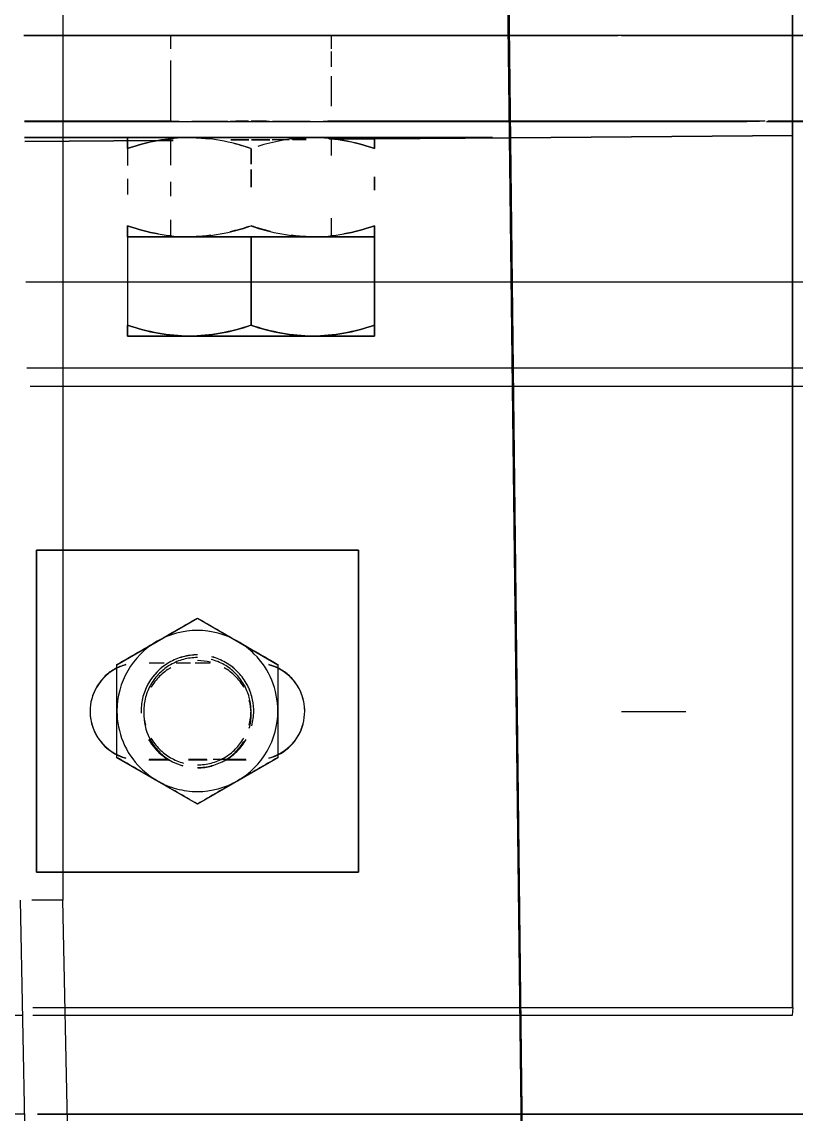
# Model space of a CAD drawing. Header units: metres. Extents: x -354 to -91, y 3 to 562.
# Drawn here: x -273.2816 to -273.1373, y 543.9086 to 544.1121 of the extents above; entities that cross this region are included whole.
import ezdxf

# ---------------------------------------------------------------- set-up
doc = ezdxf.new("R2010")
doc.units = ezdxf.units.M
doc.layers.add('A-GENM', color=7, linetype='Continuous', lineweight=25)

# ---------------------------------------------------------------- blocks, each defined once
blk = doc.blocks.new('T2DPAA-T2D-C3S-RW-M2D-100010_dwg-40802999-DRG-2873034 - CONSTRUCTION SEQUENCE STAGE A8')
at = {"color": 254, "lineweight": 25, "true_color": 0xd0d0d0}
for p, q in [((47.44408, -583.28613), (47.45709, -583.3351)), ((47.45709, -583.3351), (47.46736, -583.37373)), ((47.46736, -583.37373), (47.48074, -583.42408)), ((47.48074, -583.42408), (47.5047, -583.51423))]:
    blk.add_line(p, q, dxfattribs=at)
blk = doc.blocks.new('T2DPAA-T2D-PWC-RW-M2D-100010_RoadDesign_rvt-1-DRG-2873034 - CONSTRUCTION SEQUENCE STAGE A8')
at = {"color": 254, "lineweight": 25, "true_color": 0xd0d0d0, "rotation": 75.11694444444437}
blk.add_blockref('T2DPAA-T2D-C3S-RW-M2D-100010_dwg-40802999-DRG-2873034 - CONSTRUCTION SEQUENCE STAGE A8', (-1722.33704, 648.01046), dxfattribs=at)
blk = doc.blocks.new('T2D Feature Wall Adaptive V6 - 1_320 Slope-67391532-DRG-2873034 - CONSTRUCTION SEQUENCE STAGE A8')
at = {"layer": 'A-GENM', "color": 253, "true_color": 0xa3a3a3}
for p, q in [((-0.00947, -0.98259), (-0.00946, -0.89254)), ((0.01, -0.91069), (0.01, -0.89176)), ((0.01, -0.95669), (0.01, -0.91069)), ((0.01, -0.98236), (0.01, -0.95669)), ((-0.00947, -1.03465), (-0.00947, -0.98259)), ((0.01, -1.03465), (0.01, -0.98236)), ((-0.00947, -1.12485), (-0.00947, -1.03465)), ((0.01, -1.06069), (0.01, -1.03465))]:
    blk.add_line(p, q, dxfattribs=at)
blk = doc.blocks.new('Adaptive point Fascia Panel Bracket - Type T04-V2-DRG-2873034 - CONSTRUCTION SEQUENCE STAGE A8')
at = {"layer": 'A-GENM', "color": 253, "true_color": 0xa3a3a3}
for p, q in [((-1146.43365, 544.10957), (-1146.40578, 544.10957)), ((-1146.43365, 544.10955), (-1146.40578, 544.10955)), ((-1146.3463, 544.10951), (-1146.43365, 544.10951)), ((-1146.4023, 544.10952), (-1146.40229, 544.10953)), ((-1146.39129, 544.10957), (-1146.38844, 544.10957)), ((-1146.39129, 544.10955), (-1146.38844, 544.10955)), ((-1146.38029, 544.10953), (-1146.3803, 544.10952)), ((-1146.37712, 544.10957), (-1146.3463, 544.10957)), ((-1146.37712, 544.10955), (-1146.3463, 544.10955)), ((-1146.3463, 544.10957), (-1146.34317, 544.10957)), ((-1146.34629, 544.10955), (-1146.3463, 544.10951)), ((-1146.34317, 544.10957), (-1146.29034, 544.10957)), ((-1146.32529, 544.10953), (-1146.32294, 544.10953)), ((-1146.32047, 544.10953), (-1146.30729, 544.10953)), ((-1146.3163, 544.10953), (-1146.31629, 544.10953)), ((-1146.29034, 544.10957), (-1146.2863, 544.10957)), ((-1146.34317, 544.1095), (-1146.43365, 544.1095)), ((-1146.40629, 544.1095), (-1146.40629, 544.10705)), ((-1146.37629, 544.10705), (-1146.37629, 544.1095)), ((-1146.32343, 544.1095), (-1146.34317, 544.1095)), ((-1146.29034, 544.1095), (-1146.32014, 544.1095)), ((-1146.22085, 544.1095), (-1146.29034, 544.1095)), ((-1146.37629, 544.10368), (-1146.37629, 544.10653)), ((-1146.40629, 544.1049), (-1146.40629, 544.09351)), ((-1146.37629, 544.09636), (-1146.37629, 544.10194)), ((-1146.43351, 544.09365), (-1146.40611, 544.09365)), ((-1146.40612, 544.0936), (-1146.43351, 544.0936)), ((-1146.43351, 544.09357), (-1146.40613, 544.09357)), ((-1146.40613, 544.09355), (-1146.43351, 544.09355)), ((-1146.43351, 544.09351), (-1146.3463, 544.09351)), ((-1146.43351, 544.0935), (-1146.34298, 544.0935)), ((-1146.40229, 544.09353), (-1146.4023, 544.09352)), ((-1146.39414, 544.09365), (-1146.39176, 544.09365)), ((-1146.39176, 544.0936), (-1146.39414, 544.0936)), ((-1146.39414, 544.09357), (-1146.39176, 544.09357)), ((-1146.39176, 544.09355), (-1146.39414, 544.09355)), ((-1146.39129, 544.09365), (-1146.38846, 544.09365)), ((-1146.38846, 544.0936), (-1146.39129, 544.0936)), ((-1146.39129, 544.09357), (-1146.38844, 544.09357)), ((-1146.38844, 544.09355), (-1146.39129, 544.09355)), ((-1146.3803, 544.09352), (-1146.38029, 544.09353)), ((-1146.37699, 544.09365), (-1146.34298, 544.09365)), ((-1146.34298, 544.0936), (-1146.37699, 544.0936)), ((-1146.37699, 544.09357), (-1146.34298, 544.09357)), ((-1146.3463, 544.09355), (-1146.37699, 544.09355)), ((-1146.3463, 544.09351), (-1146.34629, 544.09355)), ((-1146.34298, 544.09365), (-1146.29546, 544.09365)), ((-1146.29614, 544.0936), (-1146.34298, 544.0936)), ((-1146.34298, 544.09357), (-1146.29657, 544.09357)), ((-1146.34298, 544.0935), (-1146.29892, 544.0935)), ((-1146.29524, 544.0935), (-1146.29041, 544.0935)), ((-1146.29504, 544.09357), (-1146.29034, 544.09357)), ((-1146.29034, 544.0936), (-1146.29495, 544.0936)), ((-1146.2948, 544.09365), (-1146.29034, 544.09365)), ((-1146.29034, 544.09365), (-1146.25578, 544.09365)), ((-1146.25578, 544.0936), (-1146.29034, 544.0936)), ((-1146.29034, 544.09357), (-1146.28491, 544.09357)), ((-1146.29034, 544.0935), (-1146.1563, 544.0935)), ((-1146.43348, 544.09055), (-1146.40578, 544.09055)), ((-1146.3463, 544.09051), (-1146.43348, 544.09051)), ((-1146.40629, 544.09019), (-1146.40629, 544.0854)), ((-1146.4019, 544.09055), (-1146.39912, 544.09055)), ((-1146.39879, 544.09055), (-1146.39555, 544.09055)), ((-1146.39517, 544.09055), (-1146.3917, 544.09055)), ((-1146.39129, 544.09055), (-1146.38782, 544.09055)), ((-1146.38741, 544.09055), (-1146.38417, 544.09055)), ((-1146.38379, 544.09055), (-1146.38101, 544.09055)), ((-1146.3768, 544.09055), (-1146.3463, 544.09055)), ((-1146.37629, 544.08718), (-1146.37629, 544.09019)), ((-1146.34629, 544.09055), (-1146.3463, 544.09051)), ((-1146.4143, 544.08847), (-1146.4143, 544.08531)), ((-1146.41429, 544.08847), (-1146.41429, 544.08531)), ((-1146.3913, 544.08847), (-1146.3913, 544.08555)), ((-1146.39129, 544.08847), (-1146.39129, 544.08555)), ((-1146.3913, 544.08458), (-1146.3913, 544.08128)), ((-1146.39129, 544.08458), (-1146.39129, 544.08128)), ((-1146.3683, 544.08071), (-1146.3683, 544.08321)), ((-1146.36829, 544.08321), (-1146.36829, 544.08071)), ((-1146.4143, 544.08282), (-1146.4143, 544.07994)), ((-1146.41429, 544.08282), (-1146.41429, 544.07994)), ((-1146.40629, 544.08228), (-1146.40629, 544.07958)), ((-1146.40629, 544.07518), (-1146.40629, 544.07235)), ((-1146.37629, 544.07235), (-1146.37629, 544.07548)), ((-1146.41429, 544.07203), (-1146.4143, 544.07202)), ((-1146.4143, 544.07202), (-1146.3913, 544.07202)), ((-1146.4143, 544.07202), (-1146.4143, 544.05558)), ((-1146.40629, 544.07204), (-1146.41429, 544.07203)), ((-1146.41429, 544.07202), (-1146.41429, 544.05559)), ((-1146.4019, 544.07204), (-1146.40428, 544.07204)), ((-1146.3988, 544.07204), (-1146.4019, 544.07204)), ((-1146.39518, 544.07204), (-1146.39879, 544.07204)), ((-1146.3913, 544.07204), (-1146.39517, 544.07204)), ((-1146.3913, 544.07202), (-1146.3683, 544.07202)), ((-1146.3913, 544.07202), (-1146.3913, 544.05557)), ((-1146.38741, 544.07204), (-1146.39129, 544.07204)), ((-1146.39129, 544.07202), (-1146.39129, 544.05559)), ((-1146.3838, 544.07204), (-1146.38741, 544.07204)), ((-1146.38069, 544.07204), (-1146.38379, 544.07204)), ((-1146.3783, 544.07204), (-1146.38069, 544.07204)), ((-1146.3683, 544.07203), (-1146.37629, 544.07204)), ((-1146.3683, 544.07202), (-1146.36829, 544.07203)), ((-1146.3683, 544.05558), (-1146.3683, 544.07202)), ((-1146.36829, 544.07202), (-1146.36829, 544.05559)), ((-1146.37129, 544.01366), (-1146.43129, 544.01366)), ((-1146.43129, 544.01366), (-1146.43129, 543.95366)), ((-1146.43129, 544.01365), (-1146.43129, 544.01366)), ((-1146.43129, 543.95366), (-1146.43129, 544.01365)), ((-1146.43129, 544.01365), (-1146.37129, 544.01365)), ((-1146.37129, 543.95366), (-1146.37129, 544.01366)), ((-1146.37129, 544.01366), (-1146.37129, 544.01365)), ((-1146.37129, 544.01365), (-1146.37129, 543.95366)), ((-1146.41629, 543.99232), (-1146.40129, 544.00098)), ((-1146.40129, 544.00098), (-1146.40129, 544.00101)), ((-1146.40129, 544.00098), (-1146.38629, 543.99232)), ((-1146.41629, 543.99232), (-1146.41629, 543.99235)), ((-1146.41629, 543.975), (-1146.41629, 543.99232)), ((-1146.41028, 543.99265), (-1146.40746, 543.99265)), ((-1146.40748, 543.9926), (-1146.41023, 543.9926)), ((-1146.40267, 543.9926), (-1146.40524, 543.9926)), ((-1146.40505, 543.99265), (-1146.4026, 543.99265)), ((-1146.3989, 543.9926), (-1146.40169, 543.9926)), ((-1146.40165, 543.99265), (-1146.39889, 543.99265)), ((-1146.38629, 543.99235), (-1146.38629, 543.99232)), ((-1146.38629, 543.99232), (-1146.38629, 543.975)), ((-1146.39127, 543.98342), (-1146.39129, 543.98399)), ((-1146.32228, 543.9836), (-1146.31028, 543.9836)), ((-1146.41128, 543.98333), (-1146.41126, 543.98276)), ((-1146.41629, 543.975), (-1146.41629, 543.97503)), ((-1146.40129, 543.96634), (-1146.41629, 543.975)), ((-1146.41035, 543.9746), (-1146.40654, 543.9746)), ((-1146.40665, 543.97465), (-1146.4103, 543.97465)), ((-1146.40294, 543.9746), (-1146.39948, 543.9746)), ((-1146.39955, 543.97465), (-1146.40292, 543.97465)), ((-1146.38629, 543.975), (-1146.40129, 543.96634)), ((-1146.39593, 543.97465), (-1146.39832, 543.97465)), ((-1146.39604, 543.9746), (-1146.39223, 543.9746)), ((-1146.39228, 543.97465), (-1146.39593, 543.97465)), ((-1146.38629, 543.975), (-1146.38629, 543.97503)), ((-1146.40129, 543.96634), (-1146.40129, 543.96637)), ((-1146.43129, 543.95366), (-1146.37129, 543.95366)), ((-1146.43129, 543.95365), (-1146.43129, 543.95366)), ((-1146.37129, 543.95365), (-1146.43129, 543.95365)), ((-1146.37129, 543.95365), (-1146.37129, 543.95366)), ((-1146.43676, 543.90865), (-1146.43354, 543.90865)), ((-1146.43109, 543.90865), (-1146.3408, 543.90865)), ((-1146.43109, 543.9086), (-1146.34079, 543.9086)), ((-1146.3408, 543.90865), (-1146.15629, 543.90865)), ((-1146.34079, 543.9086), (-1146.15628, 543.9086))]:
    blk.add_line(p, q, dxfattribs=at)
for centre, major_axis, ratio, start_param, end_param in [((-1146.39129, 544.10953), (0.0155, 0), 0.000366, 3.141593, 3.403288), ((-1146.39129, 544.10953), (0.0155, 0), 0.000366, 2.879689, 3.141489), ((-1146.39129, 544.10953), (0.0155, 0), 0.000366, 3.403288, 3.665088), ((-1146.39129, 544.10953), (0.0155, 0), 0.000366, 2.61789, 2.87969), ((-1146.39129, 544.10953), (0.0155, 0), 0.000366, 3.665088, 3.926887), ((-1146.3913, 544.10952), (0.011, 0), 0.000366, 3.141593, 3.403288), ((-1146.39129, 544.10953), (0.011, 0), 0.000366, 2.61789, 3.141489), ((-1146.3913, 544.10952), (0.011, 0), 0.000366, 3.403288, 3.665088), ((-1146.39129, 544.10953), (0.011, 0), 0.000366, 2.356091, 2.61789), ((-1146.3913, 544.10952), (0.011, 0), 0.000366, 3.665088, 3.926887), ((-1146.39129, 544.10953), (0.011, 0), 0.000366, 2.094291, 2.356091), ((-1146.3913, 544.10952), (0.011, 0), 0.000366, 3.926887, 4.188686), ((-1146.39129, 544.10953), (0.0155, 0), 0.000366, 4.188686, 4.712285), ((-1146.39129, 544.10953), (0.0155, 0), 0.000366, 1.876731, 2.076976), ((-1146.3913, 544.10952), (0.011, 0), 0.000366, 4.188686, 4.974085), ((-1146.39129, 544.10953), (0.0155, 0), 0.000366, 1.62399, 1.824246), ((-1146.39129, 544.10953), (0.0155, 0), 0.000366, 4.712289, 4.974085), ((-1146.39129, 544.10953), (0.011, 0), 0.000366, 1.308893, 1.570693), ((-1146.39129, 544.10953), (0.0155, 0), 0.000366, 1.370632, 1.570693), ((-1146.3913, 544.10952), (0.011, 0), 0.000366, 4.974085, 5.235884), ((-1146.39129, 544.10953), (0.0155, 0), 0.000366, 1.11789, 1.308893), ((-1146.39129, 544.10953), (0.0155, 0), 0.000366, 4.974085, 5.235884), ((-1146.3913, 544.10952), (0.011, 0), 0.000366, 5.235884, 5.497683), ((-1146.39129, 544.10953), (0.011, 0), 0.000366, 0, 1.047094), ((-1146.3913, 544.10952), (0.011, 0), 0.000366, 5.497683, 5.759483), ((-1146.3913, 544.10952), (0.011, 0), 0.000366, 5.759483, 6.021282), ((-1146.3913, 544.10952), (0.011, 0), 0.000366, 6.021282, 6.283082), ((-1146.39129, 544.10953), (0.0155, 0), 0.000366, 5.497683, 5.759483), ((-1146.39129, 544.10953), (0.0155, 0), 0.000366, 5.759483, 6.021282), ((-1146.39129, 544.10953), (0.0155, 0), 0.000366, 0.261696, 0.523495), ((-1146.39129, 544.10953), (0.0155, 0), 0.000366, 6.021282, 6.283082), ((-1146.39129, 544.10953), (0.0155, 0), 0.000366, 0, 0.261696), ((-1146.31629, 544.10953), (0.009, 0), 0.000366, 2.727806, 3.141489), ((-1146.31629, 544.10953), (0.009, 0), 0.000366, 3.141489, 3.549918), ((-1146.31629, 544.10953), (0.009, 0), 0.000366, 1.570693, 2.3031), ((-1146.31629, 544.10953), (0.009, 0), 0.000366, 3.987428, 4.712285), ((-1146.31629, 544.10953), (0.009, 0), 0.000366, 4.712285, 6.283082), ((-1146.31629, 544.10953), (0.009, 0), 0.000366, 6.283082, 7.853878), ((-1146.39129, 544.09353), (0.0155, 0), 0.000366, 2.87969, 3.141489), ((-1146.39129, 544.09353), (0.0155, 0), 0.000366, 3.141593, 3.665088), ((-1146.39129, 544.09353), (0.0155, 0), 0.000366, 2.61789, 2.879689), ((-1146.3913, 544.09352), (0.011, 0), 0.000366, 3.141593, 3.926887), ((-1146.39129, 544.09353), (0.011, 0), 0.000366, 2.87969, 3.141489), ((-1146.39129, 544.09353), (0.0155, 0), 0.000366, 3.926887, 4.188686), ((-1146.39129, 544.09353), (0.0155, 0), 0.000366, 2.104568, 2.327442), ((-1146.39129, 544.09353), (0.011, 0), 0.000366, 2.61789, 2.879689), ((-1146.39129, 544.09353), (0.011, 0), 0.000366, 2.356091, 2.61789), ((-1146.39129, 544.09353), (0.011, 0), 0.000366, 2.094291, 2.356091), ((-1146.3913, 544.09352), (0.011, 0), 0.000366, 3.926887, 4.188686), ((-1146.39129, 544.09353), (0.0155, 0), 0.000366, 4.254047, 4.712285), ((-1146.39129, 544.09353), (0.0155, 0), 0.000366, 1.854087, 2.02266), ((-1146.3913, 544.09352), (0.011, 0), 0.000366, 4.188686, 5.235884), ((-1146.39129, 544.09353), (0.0155, 0), 0.000366, 1.601345, 1.824246), ((-1146.39129, 544.09353), (0.011, 0), 0.000366, 1.613982, 1.832492), ((-1146.39129, 544.09353), (0.0155, 0), 0.000366, 4.712289, 5.235884), ((-1146.39129, 544.09353), (0.011, 0), 0.000366, 1.308893, 1.570693), ((-1146.39129, 544.09353), (0.0155, 0), 0.000366, 1.347985, 1.570693), ((-1146.39129, 544.09353), (0.0155, 0), 0.000366, 1.095242, 1.308893), ((-1146.3913, 544.09352), (0.011, 0), 0.000366, 5.235884, 5.497683), ((-1146.39129, 544.09353), (0.011, 0), 0.000366, 0.785294, 1.047094), ((-1146.3913, 544.09352), (0.011, 0), 0.000366, 5.497683, 5.759483), ((-1146.39129, 544.09353), (0.011, 0), 0.000366, 0.523495, 0.785294), ((-1146.39129, 544.09353), (0.0155, 0), 0.000366, 5.270646, 6.283082), ((-1146.39129, 544.09353), (0.011, 0), 0.000366, 0, 0.523495), ((-1146.3913, 544.09352), (0.011, 0), 0.000366, 5.759483, 6.021282), ((-1146.3913, 544.09352), (0.011, 0), 0.000366, 6.021282, 6.283082), ((-1146.39129, 544.09353), (0.0155, 0), 0.000366, 0.261695, 0.523495), ((-1146.39129, 544.09353), (0.0155, 0), 0.000366, 0, 0.261696), ((-1146.39129, 544.09053), (0.023, 0), 0.000366, 2.87969, 3.140959), ((-1146.39129, 544.09053), (0.023, 0), 0.000366, 3.141489, 3.403288), ((-1146.39129, 544.09053), (0.023, 0), 0.000366, 2.61789, 2.87969), ((-1146.39129, 544.09053), (0.023, 0), 0.000366, 3.403288, 3.665088), ((-1146.39129, 544.09053), (0.023, 0), 0.000366, 2.356091, 2.61789), ((-1146.39129, 544.09053), (0.023, 0), 0.000366, 3.665088, 3.926887), ((-1146.39129, 544.09053), (0.023, 0), 0.000366, 3.926887, 4.089138), ((-1146.39129, 544.09053), (0.0155, 0), 0.000366, 3.141593, 3.665088), ((-1146.39129, 544.09053), (0.0155, 0), 0.000366, 2.879689, 3.141489), ((-1146.39129, 544.09053), (0.015, 0), 0.000366, 2.879689, 3.141489), ((-1146.39129, 544.09053), (0.015, 0), 0.000366, 3.141593, 3.403288), ((-1146.39129, 544.09053), (0.0155, 0), 0.000366, 2.61789, 2.879689), ((-1146.39129, 544.09053), (0.015, 0), 0.000366, 2.61789, 2.879689), ((-1146.39129, 544.09053), (0.015, 0), 0.000366, 3.403288, 3.665088), ((-1146.39129, 544.09053), (0.0155, 0), 0.000366, 3.673373, 3.926887), ((-1146.39129, 544.09053), (0.015, 0), 0.000366, 3.665088, 3.926887), ((-1146.39129, 544.09053), (0.023, 0), 0.000366, 4.188686, 4.450486), ((-1146.39129, 544.09053), (0.0155, 0), 0.000366, 3.926887, 4.188686), ((-1146.39129, 544.09053), (0.023, 0), 0.000366, 1.920841, 2.052175), ((-1146.39129, 544.09053), (0.0155, 0), 0.000366, 2.100322, 2.327262), ((-1146.39129, 544.09053), (0.015, 0), 0.000366, 2.121585, 2.356091), ((-1146.39129, 544.09053), (0.015, 0), 0.000366, 3.926887, 4.188686), ((-1146.39129, 544.09053), (0.0155, 0), 0.000366, 4.188686, 4.450486), ((-1146.39129, 544.09053), (0.0155, 0), 0.000366, 1.849841, 2.076787), ((-1146.39129, 544.09053), (0.015, 0), 0.000366, 4.188686, 4.450486), ((-1146.39129, 544.09053), (0.015, 0), 0.000366, 1.85978, 2.094291), ((-1146.39129, 544.09053), (0.023, 0), 0.000366, 4.450486, 4.712285), ((-1146.39129, 544.09053), (0.0155, 0), 0.000366, 4.450486, 4.712285), ((-1146.39129, 544.09053), (0.023, 0), 0.000366, 1.588525, 1.741468), ((-1146.39129, 544.09053), (0.0155, 0), 0.000366, 1.597099, 1.82405), ((-1146.39129, 544.09053), (0.015, 0), 0.000366, 4.450486, 4.712285), ((-1146.39129, 544.09053), (0.015, 0), 0.000366, 1.597975, 1.832492), ((-1146.39129, 544.09053), (0.0155, 0), 0.000366, 4.712285, 4.974085), ((-1146.39129, 544.09053), (0.023, 0), 0.000366, 4.712285, 4.974085), ((-1146.39129, 544.09053), (0.015, 0), 0.000366, 4.712285, 4.974085), ((-1146.39129, 544.09053), (0.023, 0), 0.000366, 1.417782, 1.570693), ((-1146.39129, 544.09053), (0.0155, 0), 0.000366, 1.343739, 1.570693), ((-1146.39129, 544.09053), (0.015, 0), 0.000366, 1.33617, 1.570693), ((-1146.39129, 544.09053), (0.015, 0), 0.000366, 1.074363, 1.308893), ((-1146.39129, 544.09053), (0.015, 0), 0.000366, 4.974085, 5.235884), ((-1146.39129, 544.09053), (0.0155, 0), 0.000366, 1.090995, 1.308893), ((-1146.39129, 544.09053), (0.0155, 0), 0.000366, 4.974085, 5.235884), ((-1146.39129, 544.09053), (0.023, 0), 0.000366, 4.974085, 5.235884), ((-1146.39129, 544.09053), (0.015, 0), 0.000366, 5.235884, 5.497683), ((-1146.39129, 544.09053), (0.015, 0), 0.000366, 0.812553, 1.047094), ((-1146.39129, 544.09053), (0.023, 0), 0.000366, 1.104574, 1.235917), ((-1146.39129, 544.09053), (0.0155, 0), 0.000366, 5.235884, 5.497683), ((-1146.39129, 544.09053), (0.0155, 0), 0.000366, 0.840513, 1.047094), ((-1146.39129, 544.09053), (0.015, 0), 0.000366, 5.497683, 5.759483), ((-1146.39129, 544.09053), (0.0155, 0), 0.000366, 5.497683, 5.759483), ((-1146.39129, 544.09053), (0.023, 0), 0.000366, 5.235884, 5.497683), ((-1146.39129, 544.09053), (0.015, 0), 0.000366, 0.261696, 0.523495), ((-1146.39129, 544.09053), (0.015, 0), 0.000366, 5.759483, 6.283082), ((-1146.39129, 544.09053), (0.0155, 0), 0.000366, 5.759483, 6.283082), ((-1146.39129, 544.09053), (0.0155, 0), 0.000366, 0.261696, 0.523495), ((-1146.39129, 544.09053), (0.015, 0), 0.000366, 0, 0.261696), ((-1146.39129, 544.09053), (0.0155, 0), 0.000366, 0, 0.261696), ((-1146.39129, 544.09053), (0.023, 0), 0.000366, 0.523495, 0.785294), ((-1146.39129, 544.09053), (0.023, 0), 0.000366, 5.497683, 5.759483), ((-1146.39129, 544.09053), (0.023, 0), 0.000366, 5.759483, 6.021282), ((-1146.39129, 544.09053), (0.023, 0), 0.000366, 0.261696, 0.523495), ((-1146.39129, 544.09053), (0.023, 0), 0.000366, 6.021282, 6.283082), ((-1146.39129, 544.09053), (0.023, 0), 0.000366, 0.000633, 0.261696), ((-1146.39129, 544.07203), (0.023, 0), 0.000366, 3.142226, 3.403288), ((-1146.39129, 544.07203), (0.023, 0), 0.000366, 2.87969, 3.141489), ((-1146.39129, 544.07203), (0.023, 0), 0.000366, 3.403288, 3.665088), ((-1146.39129, 544.07203), (0.023, 0), 0.000366, 2.61789, 2.87969), ((-1146.39129, 544.07203), (0.023, 0), 0.000366, 2.356091, 2.61789), ((-1146.39129, 544.07203), (0.023, 0), 0.000366, 3.665088, 3.926887), ((-1146.39129, 544.07203), (0.023, 0), 0.000366, 3.926887, 4.188686), ((-1146.39129, 544.07203), (0.015, 0), 0.000366, 3.141593, 3.665088), ((-1146.39129, 544.07203), (0.015, 0), 0.000366, 2.879689, 3.141489), ((-1146.39129, 544.07203), (0.015, 0), 0.000366, 2.87969, 3.141489), ((-1146.39129, 544.07203), (0.015, 0), 0.000366, 3.141593, 3.665088), ((-1146.39129, 544.07203), (0.015, 0), 0.000366, 2.61789, 2.87969), ((-1146.39129, 544.07203), (0.015, 0), 0.000366, 2.61789, 2.87969), ((-1146.39129, 544.07203), (0.015, 0), 0.000366, 3.665088, 3.926887), ((-1146.39129, 544.07203), (0.015, 0), 0.000366, 3.665088, 3.926887), ((-1146.39129, 544.07203), (0.015, 0), 0.000366, 2.356333, 2.61789), ((-1146.39129, 544.07203), (0.015, 0), 0.000366, 2.356333, 2.61789), ((-1146.39129, 544.07203), (0.023, 0), 0.000366, 4.188686, 4.450486), ((-1146.39129, 544.07203), (0.023, 0), 0.000366, 1.90568, 2.052175), ((-1146.39129, 544.07203), (0.015, 0), 0.000366, 3.926887, 4.188686), ((-1146.39129, 544.07203), (0.015, 0), 0.000366, 2.094519, 2.356091), ((-1146.39129, 544.07203), (0.015, 0), 0.000366, 2.094519, 2.356091), ((-1146.39129, 544.07203), (0.015, 0), 0.000366, 3.926887, 4.188686), ((-1146.39129, 544.07203), (0.015, 0), 0.000366, 4.188686, 4.450486), ((-1146.39129, 544.07203), (0.015, 0), 0.000366, 4.188686, 4.450486), ((-1146.39129, 544.07203), (0.015, 0), 0.000366, 1.83271, 2.094291), ((-1146.39129, 544.07203), (0.015, 0), 0.000366, 1.83271, 2.094291), ((-1146.39129, 544.07203), (0.023, 0), 0.000366, 4.450486, 4.712269), ((-1146.39129, 544.07203), (0.023, 0), 0.000366, 1.570919, 1.741468), ((-1146.39129, 544.07203), (0.015, 0), 0.000366, 4.450486, 4.712204), ((-1146.39129, 544.07203), (0.015, 0), 0.000366, 4.450486, 4.712204), ((-1146.39129, 544.07203), (0.015, 0), 0.000366, 1.570983, 1.832492), ((-1146.39129, 544.07203), (0.015, 0), 0.000366, 1.570983, 1.832492), ((-1146.39129, 544.07203), (0.015, 0), 0.000366, 4.712285, 4.974085), ((-1146.39129, 544.07203), (0.023, 0), 0.000366, 4.712285, 4.974085), ((-1146.39129, 544.07203), (0.015, 0), 0.000366, 4.712285, 4.974085), ((-1146.39129, 544.07203), (0.023, 0), 0.000366, 1.400123, 1.570693), ((-1146.39129, 544.07203), (0.015, 0), 0.000366, 1.309096, 1.570693), ((-1146.39129, 544.07203), (0.015, 0), 0.000366, 1.309096, 1.570693), ((-1146.39129, 544.07203), (0.015, 0), 0.000366, 1.047289, 1.308893), ((-1146.39129, 544.07203), (0.015, 0), 0.000366, 1.047289, 1.308893), ((-1146.39129, 544.07203), (0.015, 0), 0.000366, 4.974085, 5.235884), ((-1146.39129, 544.07203), (0.015, 0), 0.000366, 4.974085, 5.235884), ((-1146.39129, 544.07203), (0.023, 0), 0.000366, 4.974085, 5.235884), ((-1146.39129, 544.07203), (0.015, 0), 0.000366, 5.235884, 5.497683), ((-1146.39129, 544.07203), (0.015, 0), 0.000366, 5.235884, 5.497683), ((-1146.39129, 544.07203), (0.015, 0), 0.000366, 0.78548, 1.047094), ((-1146.39129, 544.07203), (0.015, 0), 0.000366, 0.78548, 1.047094), ((-1146.39129, 544.07203), (0.023, 0), 0.000366, 1.089409, 1.235917), ((-1146.39129, 544.07203), (0.015, 0), 0.000366, 5.497683, 5.759483), ((-1146.39129, 544.07203), (0.015, 0), 0.000366, 0.523666, 0.785294), ((-1146.39129, 544.07203), (0.015, 0), 0.000366, 0.523666, 0.785294), ((-1146.39129, 544.07203), (0.015, 0), 0.000366, 5.497683, 5.759483), ((-1146.39129, 544.07203), (0.023, 0), 0.000366, 5.235884, 5.497683), ((-1146.39129, 544.07203), (0.015, 0), 0.000366, 5.759483, 6.283082), ((-1146.39129, 544.07203), (0.015, 0), 0.000366, 0.261696, 0.523495), ((-1146.39129, 544.07203), (0.015, 0), 0.000366, 0.261696, 0.523495), ((-1146.39129, 544.07203), (0.015, 0), 0.000366, 5.759483, 6.283082), ((-1146.39129, 544.07203), (0.015, 0), 0.000366, 6.283185, 6.544881), ((-1146.39129, 544.07203), (0.015, 0), 0.000366, 6.283185, 6.544881), ((-1146.39129, 544.07203), (0.023, 0), 0.000366, 0.523495, 0.785294), ((-1146.39129, 544.07203), (0.023, 0), 0.000366, 5.497683, 5.759483), ((-1146.39129, 544.07203), (0.023, 0), 0.000366, 5.759483, 6.021282), ((-1146.39129, 544.07203), (0.023, 0), 0.000366, 0.261695, 0.523495), ((-1146.39129, 544.07203), (0.023, 0), 0.000366, 6.021282, 6.282552), ((-1146.39129, 544.07203), (0.023, 0), 0.000366, 6.283081, 6.544881), ((-1146.39129, 544.05353), (0.023, 0), 0.000366, 3.142226, 3.403288), ((-1146.39129, 544.05353), (0.023, 0), 0.000366, 2.87969, 3.141489), ((-1146.39129, 544.05353), (0.023, 0), 0.000366, 2.094291, 2.87969), ((-1146.39129, 544.05353), (0.023, 0), 0.000366, 3.403288, 3.665088), ((-1146.39129, 544.05353), (0.023, 0), 0.000366, 3.665088, 3.926887), ((-1146.39129, 544.05353), (0.023, 0), 0.000366, 3.926887, 4.188686), ((-1146.39129, 544.05353), (0.023, 0), 0.000366, 4.188686, 5.235884), ((-1146.39129, 544.05353), (0.023, 0), 0.000366, 1.047094, 2.094291), ((-1146.39129, 544.05353), (0.023, 0), 0.000366, 5.235884, 6.021282), ((-1146.39129, 544.05353), (0.023, 0), 0.000366, 6.283081, 7.330279), ((-1146.39129, 544.05353), (0.023, 0), 0.000366, 6.021282, 6.282552), ((-1146.40129, 543.9837), (0.01499, 0.0005), 0.999995, 1.537592, 2.061191), ((-1146.40129, 543.9837), (0.01499, 0.0005), 0.999995, 1.013993, 1.537592), ((-1146.40129, 543.9837), (0.01499, 0.0005), 0.999995, 2.061191, 3.108389), ((-1146.40129, 543.9837), (0.01499, 0.0005), 0.999995, 0.752195, 1.013994), ((-1146.40129, 543.98366), (0.01049, 0.00035), 0.999995, 1.799392, 2.061192), ((-1146.40129, 543.98365), (0.01049, 0.00035), 0.999995, 1.799421, 2.061189), ((-1146.40129, 543.98366), (0.01049, 0.00035), 0.999995, 1.537595, 1.799395), ((-1146.40129, 543.98365), (0.01049, 0.00035), 0.999995, 1.53762, 1.799389), ((-1146.40129, 543.98366), (0.00999, 0.00033), 0.999995, 1.537594, 1.799394), ((-1146.40129, 543.98366), (0.01049, 0.00035), 0.999995, 1.013995, 1.275795), ((-1146.40129, 543.98365), (0.01049, 0.00035), 0.999995, 1.014024, 1.275791), ((-1146.40129, 543.9837), (0.01499, 0.0005), 0.999995, 6.249982, 7.03538), ((-1146.41228, 543.9836), (0.009, 0.0003), 0.999995, 1.799391, 2.58479), ((-1146.41229, 543.98365), (0.009, 0.0003), 0.999995, 1.799392, 2.061191), ((-1146.40129, 543.98366), (0.01049, 0.00035), 0.999995, 2.061194, 2.322993), ((-1146.40129, 543.98365), (0.01049, 0.00035), 0.999995, 2.061189, 2.322988), ((-1146.40129, 543.98366), (0.00999, 0.00033), 0.999995, 2.061193, 2.322992), ((-1146.40127, 543.98309), (0.00999, 0.00033), 0.999995, 2.06119, 2.322989), ((-1146.40129, 543.98366), (0.00999, 0.00033), 0.999995, 1.799395, 2.061194), ((-1146.40127, 543.98309), (0.00999, 0.00033), 0.999995, 1.293631, 1.537591), ((-1146.40129, 543.98366), (0.00999, 0.00033), 0.999995, 1.013997, 1.275797), ((-1146.40129, 543.98366), (0.00999, 0.00033), 0.999995, 0.752198, 1.013997), ((-1146.40127, 543.98309), (0.00999, 0.00033), 0.999995, 0.752194, 1.013993), ((-1146.40129, 543.98366), (0.01049, 0.00035), 0.999995, 0.752193, 1.013993), ((-1146.40129, 543.98365), (0.01049, 0.00035), 0.999995, 0.752192, 1.013991), ((-1146.39029, 543.98365), (0.009, 0.0003), 0.999995, 1.013991, 1.275791), ((-1146.39028, 543.9836), (0.009, 0.0003), 0.999995, 6.249983, 7.55898), ((-1146.41229, 543.98365), (0.009, 0.0003), 0.999995, 2.322991, 2.584791), ((-1146.41229, 543.98365), (0.009, 0.0003), 0.999995, 2.061188, 2.322988), ((-1146.40129, 543.98365), (0.01049, 0.00035), 0.999995, 2.322989, 2.845618), ((-1146.40129, 543.98366), (0.01049, 0.00035), 0.999995, 2.322992, 2.584792), ((-1146.40129, 543.98366), (0.00999, 0.00033), 0.999995, 2.322991, 2.58479), ((-1146.40127, 543.98309), (0.00999, 0.00033), 0.999995, 2.322988, 2.584787), ((-1146.40129, 543.98366), (0.00999, 0.00033), 0.999995, 0.490399, 0.752198), ((-1146.40127, 543.98309), (0.00999, 0.00033), 0.999995, 0.490396, 0.752195), ((-1146.40129, 543.98366), (0.01049, 0.00035), 0.999995, 0.490396, 0.752195), ((-1146.40129, 543.98365), (0.01049, 0.00035), 0.999995, 0.490393, 0.752192), ((-1146.39029, 543.98365), (0.009, 0.0003), 0.999995, 0.752194, 1.013993), ((-1146.39029, 543.98365), (0.009, 0.0003), 0.999995, 0.490395, 0.752194), ((-1146.41229, 543.98365), (0.009, 0.0003), 0.999995, 2.584788, 2.846587), ((-1146.41228, 543.9836), (0.009, 0.0003), 0.999995, 2.58479, 2.846589), ((-1146.40129, 543.98366), (0.01049, 0.00035), 0.999995, 2.584793, 2.846592), ((-1146.40129, 543.98366), (0.00999, 0.00033), 0.999995, 2.584786, 2.846586), ((-1146.40129, 543.98366), (0.00999, 0.00033), 0.999995, 0.228598, 0.490397), ((-1146.40129, 543.98366), (0.01049, 0.00035), 0.999995, 0.228594, 0.490393), ((-1146.40129, 543.98365), (0.01049, 0.00035), 0.999995, 0.229563, 0.490393), ((-1146.39029, 543.98365), (0.009, 0.0003), 0.999995, 0.228594, 0.490393), ((-1146.41229, 543.98365), (0.009, 0.0003), 0.999995, 2.846591, 3.10839), ((-1146.40129, 543.98365), (0.01049, 0.00035), 0.999995, 2.846589, 3.107485), ((-1146.40129, 543.98366), (0.01049, 0.00035), 0.999995, 2.846593, 3.108392), ((-1146.40129, 543.98366), (0.00999, 0.00033), 0.999995, 2.846585, 3.108384), ((-1146.40129, 543.98366), (0.00999, 0.00033), 0.999995, 0.000002, 0.228597), ((-1146.40127, 543.98309), (0.00999, 0.00033), 0.999995, 0.000002, 0.228597), ((-1146.40129, 543.98365), (0.01049, 0.00035), 0.999995, 6.283183, 6.511778), ((-1146.40129, 543.98366), (0.01049, 0.00035), 0.999995, 6.283182, 6.511777), ((-1146.39029, 543.98365), (0.009, 0.0003), 0.999995, 0, 0.228595), ((-1146.41229, 543.98365), (0.009, 0.0003), 0.999995, 3.10839, 3.141594), ((-1146.41228, 543.9836), (0.009, 0.0003), 0.999995, 3.108389, 4.417386), ((-1146.40129, 543.9837), (0.01499, 0.0005), 0.999995, 3.108389, 3.893787), ((-1146.40129, 543.98366), (0.01049, 0.00035), 0.999995, 3.108392, 3.141596), ((-1146.40129, 543.98365), (0.01049, 0.00035), 0.999995, 3.10839, 3.141594), ((-1146.40129, 543.98366), (0.00999, 0.00033), 0.999995, 3.108386, 3.141591), ((-1146.40129, 543.98366), (0.00999, 0.00033), 0.999995, 5.988182, 6.249981), ((-1146.40129, 543.98366), (0.00999, 0.00033), 0.999995, 6.249983, 6.283188), ((-1146.40127, 543.98309), (0.00999, 0.00033), 0.999995, 6.249978, 6.283182), ((-1146.40129, 543.98366), (0.01049, 0.00035), 0.999995, 5.98818, 6.249979), ((-1146.40129, 543.98365), (0.01049, 0.00035), 0.999995, 5.989086, 6.249982), ((-1146.40129, 543.98366), (0.01049, 0.00035), 0.999995, 6.249978, 6.283182), ((-1146.40129, 543.98365), (0.01049, 0.00035), 0.999995, 6.249981, 6.283185), ((-1146.40129, 543.9837), (0.01499, 0.0005), 0.999995, 5.726383, 6.249981), ((-1146.39029, 543.98365), (0.009, 0.0003), 0.999995, 5.988181, 6.24998), ((-1146.39029, 543.98365), (0.009, 0.0003), 0.999995, 6.24998, 6.283184), ((-1146.41229, 543.98365), (0.009, 0.0003), 0.999995, 3.141597, 3.370192), ((-1146.41229, 543.98365), (0.009, 0.0003), 0.999995, 3.370188, 3.631988), ((-1146.40129, 543.98366), (0.00999, 0.00033), 0.999995, 3.141593, 3.370188), ((-1146.40127, 543.98309), (0.00999, 0.00033), 0.999995, 3.108387, 3.141591), ((-1146.40127, 543.98309), (0.00999, 0.00033), 0.999995, 3.141592, 3.631986), ((-1146.40127, 543.98309), (0.00999, 0.00033), 0.999995, 5.988183, 6.249982), ((-1146.39029, 543.98365), (0.009, 0.0003), 0.999995, 5.726382, 5.988182), ((-1146.39028, 543.9836), (0.009, 0.0003), 0.999995, 4.940983, 5.98818), ((-1146.41229, 543.98365), (0.009, 0.0003), 0.999995, 3.631988, 3.893788), ((-1146.41229, 543.98365), (0.009, 0.0003), 0.999995, 3.893786, 4.155585), ((-1146.40129, 543.98366), (0.01049, 0.00035), 0.999995, 3.631986, 3.893785), ((-1146.40129, 543.98365), (0.01049, 0.00035), 0.999995, 3.631988, 4.416029), ((-1146.40129, 543.98366), (0.00999, 0.00033), 0.999995, 3.631985, 3.893784), ((-1146.40127, 543.98309), (0.00999, 0.00033), 0.999995, 3.631985, 3.893785), ((-1146.40129, 543.98365), (0.01049, 0.00035), 0.999995, 5.202785, 5.726384), ((-1146.40129, 543.98366), (0.00999, 0.00033), 0.999995, 5.464583, 5.726382), ((-1146.40127, 543.98309), (0.00999, 0.00033), 0.999995, 5.464581, 5.72638), ((-1146.40129, 543.98366), (0.01049, 0.00035), 0.999995, 5.464579, 5.726378), ((-1146.39029, 543.98365), (0.009, 0.0003), 0.999995, 5.202785, 5.464584), ((-1146.39029, 543.98365), (0.009, 0.0003), 0.999995, 5.46458, 5.726379), ((-1146.41229, 543.98365), (0.009, 0.0003), 0.999995, 4.155584, 4.417384), ((-1146.40129, 543.98366), (0.01049, 0.00035), 0.999995, 3.893785, 4.155584), ((-1146.40129, 543.98366), (0.00999, 0.00033), 0.999995, 3.893784, 4.155583), ((-1146.40127, 543.98309), (0.00999, 0.00033), 0.999995, 3.893782, 4.155582), ((-1146.40129, 543.98366), (0.00999, 0.00033), 0.999995, 5.202783, 5.464582), ((-1146.40127, 543.98309), (0.00999, 0.00033), 0.999995, 5.202784, 5.464583), ((-1146.40129, 543.98366), (0.01049, 0.00035), 0.999995, 5.202781, 5.46458), ((-1146.40129, 543.9837), (0.01499, 0.0005), 0.999995, 5.202783, 5.726382), ((-1146.39029, 543.98365), (0.009, 0.0003), 0.999995, 4.940982, 5.202781), ((-1146.40129, 543.98366), (0.01049, 0.00035), 0.999995, 4.155585, 4.41629), ((-1146.40129, 543.98366), (0.00999, 0.00033), 0.999995, 4.155581, 4.416231), ((-1146.40129, 543.98366), (0.00999, 0.00033), 0.999995, 4.679182, 4.940981), ((-1146.40129, 543.98366), (0.01049, 0.00035), 0.999995, 4.679181, 4.940981), ((-1146.40129, 543.98365), (0.01049, 0.00035), 0.999995, 4.679189, 4.940958), ((-1146.40127, 543.98309), (0.00999, 0.00033), 0.999995, 4.686294, 4.940984), ((-1146.40129, 543.98366), (0.00999, 0.00033), 0.999995, 4.940982, 5.202782), ((-1146.40129, 543.98366), (0.01049, 0.00035), 0.999995, 4.940982, 5.202781), ((-1146.40129, 543.98365), (0.01049, 0.00035), 0.999995, 4.940986, 5.202754), ((-1146.40129, 543.9837), (0.01499, 0.0005), 0.999995, 3.893785, 4.155585), ((-1146.40129, 543.9837), (0.01499, 0.0005), 0.999995, 4.155585, 4.417385), ((-1146.40129, 543.9837), (0.01499, 0.0005), 0.999995, 4.417383, 4.679183), ((-1146.40129, 543.9837), (0.01499, 0.0005), 0.999995, 4.679186, 5.202784)]:
    blk.add_ellipse(centre, major_axis=major_axis, ratio=ratio, start_param=start_param, end_param=end_param, dxfattribs=at)
for points, knots in [([(-1146.4038, 544.0905), (-1146.4054, 544.09043), (-1146.40891, 544.09005), (-1146.4124, 544.08913), (-1146.4143, 544.08847)], [0.0869403, 0.0869403, 0.0869403, 0.0869403, 0.5, 1, 1, 1, 1]), ([(-1146.3798, 544.09052), (-1146.38173, 544.0905), (-1146.38515, 544.09017), (-1146.38855, 544.08934), (-1146.39003, 544.08888)], [0, 0, 0, 0, 0.5, 0.8891313, 0.8891313, 0.8891313, 0.8891313])]:
    blk.add_open_spline(points, degree=3, knots=knots, dxfattribs=at)
for points in [[(-1146.4143, 544.08847), (-1146.4143, 544.08913), (-1146.4143, 544.08964), (-1146.41429, 544.08998)], [(-1146.41429, 544.08998), (-1146.41429, 544.09032), (-1146.41429, 544.09051), (-1146.41429, 544.09053)], [(-1146.41429, 544.09053), (-1146.41429, 544.09051), (-1146.41429, 544.09033), (-1146.41429, 544.08998)], [(-1146.41429, 544.08848), (-1146.41239, 544.08914), (-1146.41048, 544.08965), (-1146.40857, 544.08999)], [(-1146.41429, 544.08998), (-1146.41429, 544.08964), (-1146.41429, 544.08914), (-1146.41429, 544.08848)], [(-1146.40857, 544.08999), (-1146.40764, 544.09015), (-1146.40672, 544.09028), (-1146.40579, 544.09037)], [(-1146.3913, 544.08847), (-1146.3932, 544.08913), (-1146.39701, 544.09013), (-1146.40086, 544.0905), (-1146.4028, 544.09052)], [(-1146.4019, 544.09051), (-1146.40096, 544.09048), (-1146.40003, 544.09041), (-1146.39911, 544.0903)], [(-1146.39449, 544.08945), (-1146.39354, 544.08921), (-1146.3926, 544.08893), (-1146.39165, 544.08861)], [(-1146.38374, 544.09027), (-1146.38283, 544.09038), (-1146.38192, 544.09046), (-1146.38101, 544.0905)], [(-1146.3683, 544.08847), (-1146.3702, 544.08913), (-1146.37401, 544.09014), (-1146.37786, 544.0905), (-1146.3798, 544.09052)], [(-1146.3768, 544.09037), (-1146.37587, 544.09028), (-1146.37494, 544.09015), (-1146.37402, 544.08999)], [(-1146.37402, 544.08999), (-1146.3721, 544.08965), (-1146.37019, 544.08914), (-1146.36829, 544.08848)], [(-1146.36829, 544.08998), (-1146.3683, 544.08964), (-1146.3683, 544.08913), (-1146.3683, 544.08847)], [(-1146.36829, 544.09053), (-1146.36829, 544.09051), (-1146.36829, 544.09032), (-1146.36829, 544.08998)], [(-1146.36829, 544.08998), (-1146.36829, 544.09033), (-1146.36829, 544.09051), (-1146.36829, 544.09053)], [(-1146.36829, 544.08848), (-1146.36829, 544.08914), (-1146.36829, 544.08964), (-1146.36829, 544.08998)], [(-1146.4143, 544.07408), (-1146.4124, 544.07342), (-1146.40858, 544.07241), (-1146.40473, 544.07204), (-1146.4028, 544.07202)], [(-1146.41429, 544.07257), (-1146.4143, 544.07292), (-1146.4143, 544.07342), (-1146.4143, 544.07408)], [(-1146.41429, 544.07409), (-1146.41429, 544.07342), (-1146.41429, 544.07292), (-1146.41429, 544.07258)], [(-1146.40857, 544.07258), (-1146.41048, 544.07292), (-1146.41239, 544.07343), (-1146.41429, 544.07409)], [(-1146.39702, 544.07257), (-1146.39511, 544.07291), (-1146.3932, 544.07341), (-1146.3913, 544.07407)], [(-1146.3917, 544.07395), (-1146.39285, 544.07356), (-1146.39401, 544.07324), (-1146.39517, 544.07297)], [(-1146.3913, 544.07407), (-1146.3894, 544.07341), (-1146.38749, 544.07291), (-1146.38557, 544.07257)], [(-1146.38765, 544.07302), (-1146.38886, 544.07331), (-1146.39008, 544.07367), (-1146.39129, 544.07409)], [(-1146.3798, 544.07202), (-1146.37786, 544.07204), (-1146.37401, 544.07241), (-1146.3702, 544.07342), (-1146.3683, 544.07408)], [(-1146.36829, 544.07409), (-1146.37019, 544.07343), (-1146.3721, 544.07292), (-1146.37402, 544.07258)], [(-1146.3683, 544.07408), (-1146.3683, 544.07342), (-1146.3683, 544.07292), (-1146.36829, 544.07257)], [(-1146.36829, 544.07258), (-1146.36829, 544.07292), (-1146.36829, 544.07342), (-1146.36829, 544.07409)], [(-1146.41429, 544.07258), (-1146.41429, 544.07224), (-1146.41429, 544.07205), (-1146.41429, 544.07203)], [(-1146.41429, 544.07203), (-1146.41429, 544.07205), (-1146.41429, 544.07223), (-1146.41429, 544.07257)], [(-1146.4028, 544.07202), (-1146.40086, 544.07204), (-1146.39894, 544.07223), (-1146.39702, 544.07257)], [(-1146.3988, 544.07231), (-1146.39982, 544.07218), (-1146.40085, 544.0721), (-1146.40188, 544.07206)], [(-1146.38557, 544.07257), (-1146.38365, 544.07223), (-1146.38173, 544.07204), (-1146.3798, 544.07202)], [(-1146.3807, 544.07206), (-1146.38174, 544.0721), (-1146.38277, 544.07218), (-1146.3838, 544.07231)], [(-1146.36829, 544.07203), (-1146.36829, 544.07205), (-1146.36829, 544.07224), (-1146.36829, 544.07258)], [(-1146.36829, 544.07257), (-1146.36829, 544.07223), (-1146.36829, 544.07205), (-1146.36829, 544.07203)], [(-1146.4143, 544.05558), (-1146.4124, 544.05492), (-1146.40858, 544.05391), (-1146.40473, 544.05354), (-1146.4028, 544.05352)], [(-1146.41429, 544.05407), (-1146.4143, 544.05442), (-1146.4143, 544.05492), (-1146.4143, 544.05558)], [(-1146.41429, 544.05559), (-1146.41429, 544.05492), (-1146.41429, 544.05442), (-1146.41429, 544.05408)], [(-1146.40857, 544.05408), (-1146.41048, 544.05442), (-1146.41239, 544.05493), (-1146.41429, 544.05559)], [(-1146.4028, 544.05352), (-1146.40086, 544.05354), (-1146.39701, 544.05391), (-1146.3932, 544.05491), (-1146.3913, 544.05557)], [(-1146.39129, 544.05559), (-1146.39319, 544.05493), (-1146.3951, 544.05443), (-1146.39702, 544.05408)], [(-1146.3913, 544.05557), (-1146.3894, 544.05491), (-1146.38749, 544.05441), (-1146.38557, 544.05407)], [(-1146.38557, 544.05408), (-1146.38748, 544.05443), (-1146.38939, 544.05493), (-1146.39129, 544.05559)], [(-1146.3798, 544.05352), (-1146.37786, 544.05354), (-1146.37401, 544.05391), (-1146.3702, 544.05492), (-1146.3683, 544.05558)], [(-1146.36829, 544.05559), (-1146.37019, 544.05493), (-1146.3721, 544.05442), (-1146.37402, 544.05408)], [(-1146.3683, 544.05558), (-1146.3683, 544.05492), (-1146.3683, 544.05442), (-1146.36829, 544.05407)], [(-1146.36829, 544.05408), (-1146.36829, 544.05442), (-1146.36829, 544.05492), (-1146.36829, 544.05559)], [(-1146.41429, 544.05408), (-1146.41429, 544.05374), (-1146.41429, 544.05355), (-1146.41429, 544.05353)], [(-1146.41429, 544.05353), (-1146.41429, 544.05355), (-1146.41429, 544.05373), (-1146.41429, 544.05407)], [(-1146.40279, 544.05354), (-1146.40473, 544.05356), (-1146.40665, 544.05374), (-1146.40857, 544.05408)], [(-1146.39702, 544.05408), (-1146.39893, 544.05374), (-1146.40086, 544.05356), (-1146.40279, 544.05354)], [(-1146.37979, 544.05354), (-1146.38172, 544.05356), (-1146.38365, 544.05374), (-1146.38557, 544.05408)], [(-1146.38557, 544.05407), (-1146.38365, 544.05373), (-1146.38173, 544.05354), (-1146.3798, 544.05352)], [(-1146.37402, 544.05408), (-1146.37593, 544.05374), (-1146.37786, 544.05356), (-1146.37979, 544.05354)], [(-1146.36829, 544.05353), (-1146.36829, 544.05355), (-1146.36829, 544.05374), (-1146.36829, 544.05408)], [(-1146.36829, 544.05407), (-1146.36829, 544.05373), (-1146.36829, 544.05355), (-1146.36829, 544.05353)], [(-1146.40879, 543.99669), (-1146.40753, 543.99741), (-1146.40502, 543.99886), (-1146.40253, 544.0003), (-1146.40129, 544.00101)], [(-1146.40129, 544.00101), (-1146.40005, 544.0003), (-1146.39756, 543.99886), (-1146.39505, 543.99741), (-1146.39379, 543.99669)], [(-1146.41629, 543.99235), (-1146.41505, 543.99307), (-1146.41256, 543.99451), (-1146.41005, 543.99596), (-1146.40879, 543.99669)], [(-1146.39379, 543.99669), (-1146.39253, 543.99596), (-1146.39127, 543.99524), (-1146.39002, 543.99451)], [(-1146.39002, 543.99451), (-1146.38877, 543.99379), (-1146.38753, 543.99307), (-1146.38629, 543.99235)], [(-1146.41629, 543.9837), (-1146.41629, 543.98515), (-1146.41629, 543.98805), (-1146.41629, 543.99092), (-1146.41629, 543.99235)], [(-1146.38629, 543.99235), (-1146.38629, 543.99092), (-1146.38629, 543.98948), (-1146.38629, 543.98804)], [(-1146.38629, 543.98804), (-1146.38629, 543.9866), (-1146.38629, 543.98515), (-1146.38629, 543.9837)], [(-1146.41629, 543.97503), (-1146.41629, 543.97647), (-1146.41629, 543.97934), (-1146.41629, 543.98224), (-1146.41629, 543.9837)], [(-1146.38629, 543.9837), (-1146.38629, 543.98224), (-1146.38629, 543.97934), (-1146.38629, 543.97647), (-1146.38629, 543.97503)], [(-1146.40879, 543.97071), (-1146.41005, 543.97143), (-1146.41256, 543.97288), (-1146.41505, 543.97432), (-1146.41629, 543.97503)], [(-1146.38629, 543.97503), (-1146.38753, 543.97432), (-1146.39002, 543.97288), (-1146.39253, 543.97143), (-1146.39379, 543.97071)], [(-1146.40129, 543.96637), (-1146.40253, 543.96709), (-1146.40502, 543.96853), (-1146.40753, 543.96998), (-1146.40879, 543.97071)], [(-1146.39379, 543.97071), (-1146.39505, 543.96998), (-1146.39756, 543.96853), (-1146.40005, 543.96709), (-1146.40129, 543.96637)]]:
    blk.add_open_spline(points, degree=3, dxfattribs=at)
blk = doc.blocks.new('PLATE ph - PLATE ph-V55-DRG-2873034 - CONSTRUCTION SEQUENCE STAGE A8')
at = {"layer": 'A-GENM', "color": 253, "true_color": 0xa3a3a3}
for p, q in [((-1146.29034, 543.92847), (-1146.29034, 544.20837)), ((-1146.29043, 544.20688), (-1146.29043, 543.92847)), ((-1146.43198, 543.92848), (-1146.34103, 543.92848)), ((-1146.34103, 543.92848), (-1146.29034, 543.92847)), ((-1146.29034, 543.92847), (-1146.29043, 543.92698)), ((-1146.43391, 543.92699), (-1146.43698, 543.92699)), ((-1146.34101, 543.92698), (-1146.43197, 543.92699)), ((-1146.29043, 543.92698), (-1146.34101, 543.92698))]:
    blk.add_line(p, q, dxfattribs=at)
blk = doc.blocks.new('POST_2460_1C_360UB - 1C-68560609-DRG-2873034 - CONSTRUCTION SEQUENCE STAGE A8')
at = {"layer": 'A-GENM', "color": 253, "true_color": 0xa3a3a3}
for p, q in [((-1146.34434, 544.20837), (-1146.34007, 543.84718)), ((-1146.34023, 543.84718), (-1146.34434, 544.19518)), ((-1146.42634, 544.18361), (-1146.42634, 543.94847)), ((-1146.43434, 543.94847), (-1146.43206, 543.83433)), ((-1146.42634, 543.94847), (-1146.43217, 543.94847)), ((-1146.42409, 543.83603), (-1146.42634, 543.94847))]:
    blk.add_line(p, q, dxfattribs=at)
blk = doc.blocks.new('T2DPAA-T2D-C3S-RS-M3D-100334_rvt-1-DRG-2873034 - CONSTRUCTION SEQUENCE STAGE A8')
at = {"layer": 'A-GENM', "color": 253, "true_color": 0xa3a3a3}
for p, q in [((-1146.40857, 544.08997), (-1146.43347, 544.08977)), ((-1146.43347, 544.08977), (-1146.40857, 544.08997)), ((-1146.40578, 544.08999), (-1146.40857, 544.08997)), ((-1146.40857, 544.08997), (-1146.40578, 544.08999)), ((-1146.39169, 544.0901), (-1146.39508, 544.09007)), ((-1146.39508, 544.09007), (-1146.39169, 544.0901)), ((-1146.38781, 544.09013), (-1146.3912, 544.0901)), ((-1146.3912, 544.0901), (-1146.38781, 544.09013)), ((-1146.38416, 544.09016), (-1146.38733, 544.09013)), ((-1146.38733, 544.09013), (-1146.38416, 544.09016)), ((-1146.381, 544.09018), (-1146.38357, 544.09016)), ((-1146.38357, 544.09016), (-1146.381, 544.09018)), ((-1146.34294, 544.09048), (-1146.37658, 544.09022)), ((-1146.37658, 544.09022), (-1146.34294, 544.09048)), ((-1146.29034, 544.09089), (-1146.34294, 544.09048)), ((-1146.34294, 544.09048), (-1146.29034, 544.09089))]:
    blk.add_line(p, q, dxfattribs=at)
at = {"layer": 'A-GENM', "color": 253, "lineweight": 25, "true_color": 0xa3a3a3}
for name in ['Adaptive point Fascia Panel Bracket - Type T04-V2-DRG-2873034 - CONSTRUCTION SEQUENCE STAGE A8', 'PLATE ph - PLATE ph-V55-DRG-2873034 - CONSTRUCTION SEQUENCE STAGE A8', 'POST_2460_1C_360UB - 1C-68560609-DRG-2873034 - CONSTRUCTION SEQUENCE STAGE A8']:
    blk.add_blockref(name, (0, 0), dxfattribs=at)
at = {"layer": 'A-GENM', "color": 253, "lineweight": 25, "true_color": 0xa3a3a3, "rotation": 90.0000347859408}
blk.add_blockref('T2D Feature Wall Adaptive V6 - 1_320 Slope-67391532-DRG-2873034 - CONSTRUCTION SEQUENCE STAGE A8', (-1147.32499, 544.0536), dxfattribs=at)

msp = doc.modelspace()

# ---------------------------------------------------------------- block references
at = {"lineweight": 5}
for name in ['T2DPAA-T2D-C3S-RS-M3D-100334_rvt-1-DRG-2873034 - CONSTRUCTION SEQUENCE STAGE A8', 'T2DPAA-T2D-PWC-RW-M2D-100010_RoadDesign_rvt-1-DRG-2873034 - CONSTRUCTION SEQUENCE STAGE A8']:
    msp.add_blockref(name, (873.15239, 0), dxfattribs=at)

doc.saveas('drawing.dxf')
